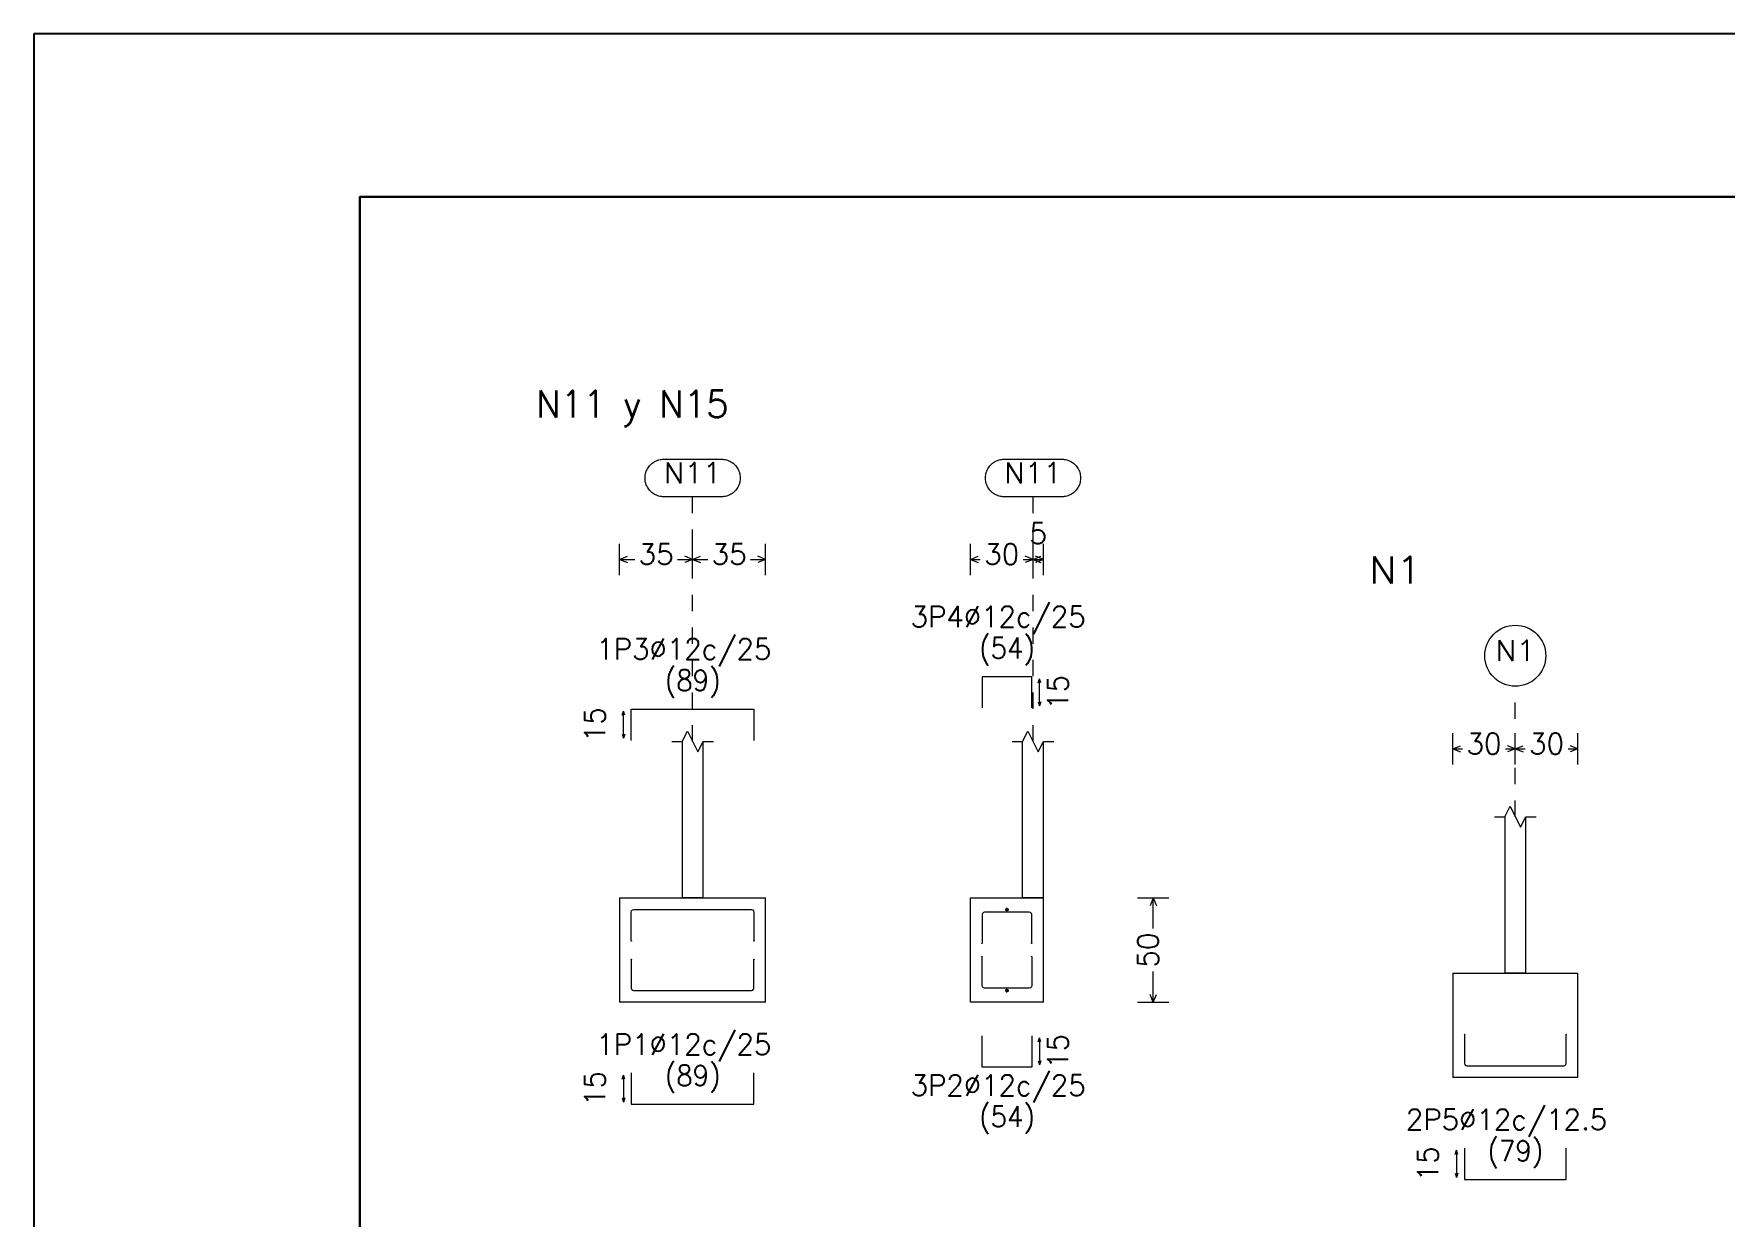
# Model space of a CAD drawing. Header units: inches. Extents: x 72863 to 72995, y 49095 to 49225.
# Drawn here: x 72952.65 to 72963.02, y 49150.33 to 49157.59 of the extents above; entities that cross this region are included whole.
import ezdxf
from ezdxf.enums import TextEntityAlignment as Align

# ---------------------------------------------------------------- set-up
doc = ezdxf.new("R2010")
doc.units = ezdxf.units.IN
doc.linetypes.add('CYPE_PUNTO', pattern=[0.075, 0, -0.075])
doc.layers.get('0').update_dxf_attribs({"lineweight": 15})
for name, color, linetype, lineweight in [('CIM_COTAS', 2, 'Continuous', 9), ('CIM_DIB_ARMADOS', 4, 'Continuous', 9), ('CIM_GEOMETRIA', 2, 'Continuous', 9), ('CIM_REFEREN', 2, 'Continuous', 9), ('CIM_TXT_ARMADOS', 3, 'Continuous', 9)]:
    doc.layers.add(name, color=color, linetype=linetype, lineweight=lineweight)
doc.layers.add('VG', color=7, linetype='Continuous')
doc.styles.add('CYPETXT', font='romans__.ttf', dxfattribs={"height": 0.2})

# ---------------------------------------------------------------- blocks, each defined once
blk = doc.blocks.new('PLANTILLA')
at = {"layer": 'VG'}
for p, q in [((72904.71, 49224.711), (72862.71, 49224.711)), ((72862.71, 49224.711), (72862.71, 49195.011)), ((72864.71, 49196.011), (72864.71, 49223.711)), ((72864.71, 49223.711), (72903.71, 49223.711))]:
    blk.add_line(p, q, dxfattribs=at)
blk.add_lwpolyline([(72903.71, 49199.561), (72903.71, 49223.711), (72864.71, 49223.711), (72864.71, 49196.011), (72885.71, 49196.011), (72885.71, 49199.611)], dxfattribs=at)

msp = doc.modelspace()

# ---------------------------------------------------------------- hatches: boundary and pattern name
at = {"layer": 'CIM_DIB_ARMADOS'}
h = msp.add_hatch(color=256, dxfattribs=at)
edge = h.paths.add_edge_path()
edge.add_arc((72956.3129, 49152.0273), 0.00102, 0, 360)
h = msp.add_hatch(color=256, dxfattribs=at)
edge = h.paths.add_edge_path()
edge.add_arc((72957.0655, 49152.0273), 0.00102, 0, 360)
h = msp.add_hatch(color=256, dxfattribs=at)
edge = h.paths.add_edge_path()
edge.add_arc((72958.4652, 49152.0119), 0.00102, 0, 360)
h = msp.add_hatch(color=256, dxfattribs=at)
edge = h.paths.add_edge_path()
edge.add_arc((72958.7699, 49152.0119), 0.00102, 0, 360)
h = msp.add_hatch(color=256, dxfattribs=at)
edge = h.paths.add_edge_path()
edge.add_arc((72956.3129, 49151.9147), 0.00102, 0, 360)
h = msp.add_hatch(color=256, dxfattribs=at)
edge = h.paths.add_edge_path()
edge.add_arc((72957.0655, 49151.9147), 0.00102, 0, 360)
h = msp.add_hatch(color=256, dxfattribs=at)
edge = h.paths.add_edge_path()
edge.add_arc((72958.4652, 49151.93), 0.00102, 0, 360)
h = msp.add_hatch(color=256, dxfattribs=at)
edge = h.paths.add_edge_path()
edge.add_arc((72958.7699, 49151.93), 0.00102, 0, 360)
h = msp.add_hatch(color=256, dxfattribs=at)
edge = h.paths.add_edge_path()
edge.add_arc((72961.4239, 49151.4531), 0.00102, 0, 360)
h = msp.add_hatch(color=256, dxfattribs=at)
edge = h.paths.add_edge_path()
edge.add_arc((72962.0486, 49151.4531), 0.00102, 0, 360)

# ---------------------------------------------------------------- linework, layer by layer
at = {"layer": 'CIM_COTAS', "linetype": 'CYPE_PUNTO'}
for p, q in [((72956.6892, 49153.251), (72956.6892, 49154.7524)), ((72958.7775, 49153.251), (72958.7775, 49154.7524)), ((72961.7363, 49152.7894), (72961.7363, 49153.59))]:
    msp.add_line(p, q, dxfattribs=at)
at = {"layer": 'CIM_COTAS'}
for p, q in [((72956.2412, 49154.2724), (72956.2412, 49154.4644)), ((72956.6892, 49154.2724), (72956.6892, 49154.4644)), ((72956.6892, 49154.2724), (72956.6892, 49154.4644)), ((72957.1372, 49154.2724), (72957.1372, 49154.4644)), ((72958.3935, 49154.2724), (72958.3935, 49154.4644)), ((72958.7775, 49154.2724), (72958.7775, 49154.4644)), ((72958.7775, 49154.2724), (72958.7775, 49154.4644)), ((72958.8415, 49154.2724), (72958.8415, 49154.4644)), ((72956.2412, 49154.3684), (72956.2892, 49154.3876)), ((72956.2412, 49154.3684), (72956.2892, 49154.3492)), ((72956.2412, 49154.3684), (72956.3337, 49154.3684)), ((72956.5967, 49154.3684), (72956.6892, 49154.3684)), ((72956.6892, 49154.3684), (72956.6412, 49154.3876)), ((72956.6892, 49154.3684), (72956.6412, 49154.3492)), ((72956.6892, 49154.3684), (72956.7372, 49154.3876)), ((72956.6892, 49154.3684), (72956.7372, 49154.3492)), ((72956.6892, 49154.3684), (72956.7817, 49154.3684)), ((72957.0447, 49154.3684), (72957.1372, 49154.3684)), ((72957.1372, 49154.3684), (72957.0892, 49154.3876)), ((72957.1372, 49154.3684), (72957.0892, 49154.3492)), ((72958.3935, 49154.3684), (72958.4415, 49154.3876)), ((72958.3935, 49154.3684), (72958.4415, 49154.3492)), ((72958.3935, 49154.3684), (72958.454, 49154.3684)), ((72958.7171, 49154.3684), (72958.7775, 49154.3684)), ((72958.7775, 49154.3684), (72958.7295, 49154.3876)), ((72958.7775, 49154.3684), (72958.7295, 49154.3492)), ((72958.7775, 49154.3684), (72958.8255, 49154.3876)), ((72958.7775, 49154.3684), (72958.8255, 49154.3492)), ((72958.7775, 49154.3684), (72958.8415, 49154.3684)), ((72958.8415, 49154.3684), (72958.7935, 49154.3876)), ((72958.8415, 49154.3684), (72958.7935, 49154.3492)), ((72961.3523, 49153.11), (72961.3523, 49153.302)), ((72961.7363, 49153.11), (72961.7363, 49153.302)), ((72961.7363, 49153.11), (72961.7363, 49153.302)), ((72962.1203, 49153.11), (72962.1203, 49153.302)), ((72961.3523, 49153.206), (72961.4003, 49153.2252)), ((72961.3523, 49153.206), (72961.4003, 49153.1868)), ((72961.3523, 49153.206), (72961.4127, 49153.206)), ((72961.6758, 49153.206), (72961.7363, 49153.206)), ((72961.7363, 49153.206), (72961.6883, 49153.2252)), ((72961.7363, 49153.206), (72961.6883, 49153.1868)), ((72961.7363, 49153.206), (72961.7843, 49153.2252)), ((72961.7363, 49153.206), (72961.7843, 49153.1868)), ((72961.7363, 49153.206), (72961.7967, 49153.206)), ((72962.0598, 49153.206), (72962.1203, 49153.206)), ((72962.1203, 49153.206), (72962.0723, 49153.2252)), ((72962.1203, 49153.206), (72962.0723, 49153.1868)), ((72959.4191, 49152.291), (72959.6111, 49152.291)), ((72959.5151, 49152.291), (72959.4959, 49152.243)), ((72959.5151, 49152.291), (72959.5343, 49152.243)), ((72959.5151, 49152.1025), (72959.5151, 49152.291)), ((72959.5151, 49151.651), (72959.5151, 49151.8395)), ((72959.5151, 49151.651), (72959.4959, 49151.699)), ((72959.5151, 49151.651), (72959.5343, 49151.699)), ((72959.4191, 49151.651), (72959.6111, 49151.651))]:
    msp.add_line(p, q, dxfattribs=at)
for points in [[(72956.8659, 49154.9828), (72956.8736, 49154.9826), (72956.8812, 49154.9818), (72956.8888, 49154.9805), (72956.8963, 49154.9787), (72956.9036, 49154.9764), (72956.9108, 49154.9737), (72956.9178, 49154.9704), (72956.9246, 49154.9667), (72956.9311, 49154.9626), (72956.9373, 49154.958), (72956.9431, 49154.9531), (72956.9487, 49154.9477), (72956.9538, 49154.942), (72956.9586, 49154.936), (72956.963, 49154.9296), (72956.9669, 49154.923), (72956.9704, 49154.9161), (72956.9734, 49154.909), (72956.9759, 49154.9018), (72956.9779, 49154.8943), (72956.9795, 49154.8868), (72956.9805, 49154.8792), (72956.981, 49154.8715), (72956.981, 49154.8638), (72956.9805, 49154.8561), (72956.9795, 49154.8485), (72956.9779, 49154.8409), (72956.9759, 49154.8335), (72956.9734, 49154.8262), (72956.9704, 49154.8191), (72956.9669, 49154.8123), (72956.963, 49154.8056), (72956.9586, 49154.7993), (72956.9538, 49154.7932), (72956.9487, 49154.7875), (72956.9431, 49154.7822), (72956.9373, 49154.7772), (72956.9311, 49154.7726), (72956.9246, 49154.7685), (72956.9178, 49154.7648), (72956.9108, 49154.7616), (72956.9036, 49154.7588), (72956.8963, 49154.7565), (72956.8888, 49154.7547), (72956.8812, 49154.7534), (72956.8736, 49154.7527), (72956.8659, 49154.7524), (72956.5126, 49154.7524), (72956.5049, 49154.7527), (72956.4972, 49154.7534), (72956.4896, 49154.7547), (72956.4821, 49154.7565), (72956.4748, 49154.7588), (72956.4676, 49154.7616), (72956.4606, 49154.7648), (72956.4539, 49154.7685), (72956.4474, 49154.7726), (72956.4412, 49154.7772), (72956.4353, 49154.7822), (72956.4298, 49154.7875), (72956.4246, 49154.7932), (72956.4198, 49154.7993), (72956.4155, 49154.8056), (72956.4116, 49154.8123), (72956.4081, 49154.8191), (72956.4051, 49154.8262), (72956.4025, 49154.8335), (72956.4005, 49154.8409), (72956.399, 49154.8485), (72956.398, 49154.8561), (72956.3974, 49154.8638), (72956.3974, 49154.8715), (72956.398, 49154.8792), (72956.399, 49154.8868), (72956.4005, 49154.8943), (72956.4025, 49154.9018), (72956.4051, 49154.909), (72956.4081, 49154.9161), (72956.4116, 49154.923), (72956.4155, 49154.9296), (72956.4198, 49154.936), (72956.4246, 49154.942), (72956.4298, 49154.9477), (72956.4353, 49154.9531), (72956.4412, 49154.958), (72956.4474, 49154.9626), (72956.4539, 49154.9667), (72956.4606, 49154.9704), (72956.4676, 49154.9737), (72956.4748, 49154.9764), (72956.4821, 49154.9787), (72956.4896, 49154.9805), (72956.4972, 49154.9818), (72956.5049, 49154.9826), (72956.5126, 49154.9828), (72956.8659, 49154.9828)], [(72958.9542, 49154.9828), (72958.9619, 49154.9826), (72958.9695, 49154.9818), (72958.9771, 49154.9805), (72958.9846, 49154.9787), (72958.992, 49154.9764), (72958.9992, 49154.9737), (72959.0061, 49154.9704), (72959.0129, 49154.9667), (72959.0194, 49154.9626), (72959.0256, 49154.958), (72959.0315, 49154.9531), (72959.037, 49154.9477), (72959.0422, 49154.942), (72959.0469, 49154.936), (72959.0513, 49154.9296), (72959.0552, 49154.923), (72959.0587, 49154.9161), (72959.0617, 49154.909), (72959.0642, 49154.9018), (72959.0662, 49154.8943), (72959.0678, 49154.8868), (72959.0688, 49154.8792), (72959.0693, 49154.8715), (72959.0693, 49154.8638), (72959.0688, 49154.8561), (72959.0678, 49154.8485), (72959.0662, 49154.8409), (72959.0642, 49154.8335), (72959.0617, 49154.8262), (72959.0587, 49154.8191), (72959.0552, 49154.8123), (72959.0513, 49154.8056), (72959.0469, 49154.7993), (72959.0422, 49154.7932), (72959.037, 49154.7875), (72959.0315, 49154.7822), (72959.0256, 49154.7772), (72959.0194, 49154.7726), (72959.0129, 49154.7685), (72959.0061, 49154.7648), (72958.9992, 49154.7616), (72958.992, 49154.7588), (72958.9846, 49154.7565), (72958.9771, 49154.7547), (72958.9695, 49154.7534), (72958.9619, 49154.7527), (72958.9542, 49154.7524), (72958.6009, 49154.7524), (72958.5932, 49154.7527), (72958.5855, 49154.7534), (72958.578, 49154.7547), (72958.5705, 49154.7565), (72958.5631, 49154.7588), (72958.5559, 49154.7616), (72958.5489, 49154.7648), (72958.5422, 49154.7685), (72958.5357, 49154.7726), (72958.5295, 49154.7772), (72958.5236, 49154.7822), (72958.5181, 49154.7875), (72958.5129, 49154.7932), (72958.5082, 49154.7993), (72958.5038, 49154.8056), (72958.4999, 49154.8123), (72958.4964, 49154.8191), (72958.4934, 49154.8262), (72958.4909, 49154.8335), (72958.4888, 49154.8409), (72958.4873, 49154.8485), (72958.4863, 49154.8561), (72958.4858, 49154.8638), (72958.4858, 49154.8715), (72958.4863, 49154.8792), (72958.4873, 49154.8868), (72958.4888, 49154.8943), (72958.4909, 49154.9018), (72958.4934, 49154.909), (72958.4964, 49154.9161), (72958.4999, 49154.923), (72958.5038, 49154.9296), (72958.5082, 49154.936), (72958.5129, 49154.942), (72958.5181, 49154.9477), (72958.5236, 49154.9531), (72958.5295, 49154.958), (72958.5357, 49154.9626), (72958.5422, 49154.9667), (72958.5489, 49154.9704), (72958.5559, 49154.9737), (72958.5631, 49154.9764), (72958.5705, 49154.9787), (72958.578, 49154.9805), (72958.5855, 49154.9818), (72958.5932, 49154.9826), (72958.6009, 49154.9828), (72958.9542, 49154.9828)]]:
    msp.add_lwpolyline(points, close=True, dxfattribs=at)
msp.add_circle((72961.7363, 49153.7771), 0.1871, dxfattribs=at)
at = {"layer": 'CIM_DIB_ARMADOS'}
for p, q in [((72958.606, 49152.2193), (72958.6291, 49152.2193)), ((72958.6175, 49152.2078), (72958.6175, 49152.2308)), ((72958.606, 49151.7227), (72958.6291, 49151.7227)), ((72958.6175, 49151.7111), (72958.6175, 49151.7342))]:
    msp.add_line(p, q, dxfattribs=at)
for points in [[(72958.7699, 49153.4564), (72958.7699, 49153.6484), (72958.4652, 49153.6484), (72958.4652, 49153.4564)], [(72956.3129, 49153.258), (72956.3129, 49153.45), (72957.0655, 49153.45), (72957.0655, 49153.258)], [(72956.3129, 49152.0273), (72956.3129, 49152.2039), (72956.315, 49152.2116), (72956.3206, 49152.2172), (72956.3283, 49152.2193), (72957.0502, 49152.2193), (72957.0579, 49152.2172), (72957.0635, 49152.2116), (72957.0655, 49152.2039), (72957.0655, 49152.0273)], [(72958.7699, 49152.0119), (72958.7699, 49152.1886), (72958.7678, 49152.1963), (72958.7622, 49152.2019), (72958.7545, 49152.2039), (72958.4806, 49152.2039), (72958.4729, 49152.2019), (72958.4673, 49152.1963), (72958.4652, 49152.1886), (72958.4652, 49152.0119)], [(72956.3129, 49151.9147), (72956.3129, 49151.738), (72956.315, 49151.7303), (72956.3206, 49151.7247), (72956.3283, 49151.7227), (72957.0502, 49151.7227), (72957.0579, 49151.7247), (72957.0635, 49151.7303), (72957.0655, 49151.738), (72957.0655, 49151.9147)], [(72958.7699, 49151.93), (72958.7699, 49151.7534), (72958.7678, 49151.7457), (72958.7622, 49151.7401), (72958.7545, 49151.738), (72958.4806, 49151.738), (72958.4729, 49151.7401), (72958.4673, 49151.7457), (72958.4652, 49151.7534), (72958.4652, 49151.93)], [(72958.7699, 49151.4455), (72958.7699, 49151.2535), (72958.4652, 49151.2535), (72958.4652, 49151.4455)], [(72961.4239, 49151.4531), (72961.4239, 49151.2764), (72961.426, 49151.2687), (72961.4316, 49151.2631), (72961.4393, 49151.2611), (72962.0332, 49151.2611), (72962.0409, 49151.2631), (72962.0465, 49151.2687), (72962.0486, 49151.2764), (72962.0486, 49151.4531)], [(72956.3129, 49151.2171), (72956.3129, 49151.0251), (72957.0655, 49151.0251), (72957.0655, 49151.2171)], [(72961.4239, 49150.7555), (72961.4239, 49150.5635), (72962.0486, 49150.5635), (72962.0486, 49150.7555)]]:
    msp.add_lwpolyline(points, dxfattribs=at)
for centre, radius in [((72958.6175, 49152.2193), 0.00768), ((72956.3129, 49152.0273), 0.00102), ((72957.0655, 49152.0273), 0.00102), ((72958.4652, 49152.0119), 0.00102), ((72958.7699, 49152.0119), 0.00102), ((72956.3129, 49151.9147), 0.00102), ((72957.0655, 49151.9147), 0.00102), ((72958.4652, 49151.93), 0.00102), ((72958.7699, 49151.93), 0.00102), ((72958.6175, 49151.7227), 0.00768), ((72961.4239, 49151.4531), 0.00102), ((72962.0486, 49151.4531), 0.00102)]:
    msp.add_circle(centre, radius, dxfattribs=at)
at = {"layer": 'CIM_GEOMETRIA'}
for p, q in [((72956.6252, 49153.251), (72956.6252, 49152.291)), ((72956.7532, 49152.291), (72956.7532, 49153.251)), ((72958.8415, 49152.291), (72958.8415, 49153.251)), ((72961.6723, 49152.7894), (72961.6723, 49151.8294)), ((72961.8003, 49151.8294), (72961.8003, 49152.7894)), ((72956.2412, 49152.291), (72957.1372, 49152.291)), ((72956.2412, 49152.291), (72956.2412, 49151.651)), ((72956.7532, 49152.291), (72956.6252, 49152.291)), ((72956.6252, 49152.291), (72956.6854, 49152.291)), ((72956.7532, 49152.291), (72956.6931, 49152.291)), ((72957.1372, 49151.651), (72957.1372, 49152.291)), ((72958.3935, 49152.291), (72958.8415, 49152.291)), ((72958.3935, 49151.651), (72958.3935, 49152.291)), ((72958.8415, 49152.291), (72958.7135, 49152.291)), ((72958.8415, 49151.651), (72958.8415, 49152.291)), ((72961.3523, 49151.8294), (72962.1203, 49151.8294)), ((72961.3523, 49151.8294), (72961.3523, 49151.1894)), ((72961.8003, 49151.8294), (72961.6723, 49151.8294)), ((72961.6723, 49151.8294), (72961.7324, 49151.8294)), ((72961.8003, 49151.8294), (72961.7401, 49151.8294)), ((72962.1203, 49151.1894), (72962.1203, 49151.8294)), ((72957.1372, 49151.651), (72956.2412, 49151.651)), ((72958.8415, 49151.651), (72958.3935, 49151.651)), ((72962.1203, 49151.1894), (72961.3523, 49151.1894))]:
    msp.add_line(p, q, dxfattribs=at)
for points in [[(72956.5612, 49153.251), (72956.6252, 49153.251), (72956.6572, 49153.315), (72956.7212, 49153.187), (72956.7532, 49153.251), (72956.8172, 49153.251)], [(72958.6495, 49153.251), (72958.7135, 49153.251), (72958.7455, 49153.315), (72958.8095, 49153.187), (72958.8415, 49153.251), (72958.9055, 49153.251)], [(72958.8415, 49152.291), (72958.8287, 49152.291), (72958.7263, 49152.291), (72958.7135, 49152.291), (72958.7135, 49153.251)], [(72961.6083, 49152.7894), (72961.6723, 49152.7894), (72961.7043, 49152.8534), (72961.7683, 49152.7254), (72961.8003, 49152.7894), (72961.8643, 49152.7894)]]:
    msp.add_lwpolyline(points, dxfattribs=at)
at = {"layer": 'CIM_TXT_ARMADOS'}
for p, q in [((72958.8099, 49153.6099), (72958.8179, 49153.6355)), ((72958.8259, 49153.6099), (72958.8179, 49153.6355)), ((72958.8179, 49153.4693), (72958.8179, 49153.6355)), ((72958.8099, 49153.4949), (72958.8179, 49153.4693)), ((72958.8259, 49153.4949), (72958.8179, 49153.4693)), ((72956.2569, 49153.4115), (72956.2649, 49153.4371)), ((72956.2729, 49153.4115), (72956.2649, 49153.4371)), ((72956.2649, 49153.2709), (72956.2649, 49153.4371)), ((72956.2569, 49153.2965), (72956.2649, 49153.2709)), ((72956.2729, 49153.2965), (72956.2649, 49153.2709)), ((72958.8099, 49151.407), (72958.8179, 49151.4326)), ((72958.8259, 49151.407), (72958.8179, 49151.4326)), ((72958.8179, 49151.4326), (72958.8179, 49151.2665)), ((72958.8099, 49151.2921), (72958.8179, 49151.2665)), ((72958.8259, 49151.2921), (72958.8179, 49151.2665)), ((72956.2569, 49151.1785), (72956.2649, 49151.2041)), ((72956.2729, 49151.1785), (72956.2649, 49151.2041)), ((72956.2649, 49151.2041), (72956.2649, 49151.038)), ((72956.2569, 49151.0636), (72956.2649, 49151.038)), ((72956.2729, 49151.0636), (72956.2649, 49151.038)), ((72961.3679, 49150.7169), (72961.3759, 49150.7425)), ((72961.3839, 49150.7169), (72961.3759, 49150.7425)), ((72961.3759, 49150.7425), (72961.3759, 49150.5764)), ((72961.3679, 49150.602), (72961.3759, 49150.5764)), ((72961.3839, 49150.602), (72961.3759, 49150.5764))]:
    msp.add_line(p, q, dxfattribs=at)

# ---------------------------------------------------------------- block references
msp.add_blockref('PLANTILLA', (89.9371, -67.118))

# ---------------------------------------------------------------- texts
at = {"layer": 'CIM_COTAS', "style": 'CYPETXT'}
for s, width, p, p2 in [('N11', 0.924861, (72956.5126, 49154.8356), (72956.8659, 49154.8356)), ('N11', 0.924861, (72958.6009, 49154.8356), (72958.9542, 49154.8356)), ('5', 0.872087, (72958.7558, 49154.4644), (72958.8633, 49154.4644)), ('35', 0.872087, (72956.3577, 49154.3364), (72956.5727, 49154.3364)), ('35', 0.872087, (72956.8057, 49154.3364), (72957.0207, 49154.3364)), ('30', 0.872087, (72958.478, 49154.3364), (72958.6931, 49154.3364)), ('N1', 0.950013, (72961.6134, 49153.7451), (72961.8591, 49153.7451)), ('30', 0.872087, (72961.4367, 49153.174), (72961.6518, 49153.174)), ('30', 0.872087, (72961.8207, 49153.174), (72962.0358, 49153.174))]:
    msp.add_text(s, height=0.128, dxfattribs=dict(at, width=width)).set_placement(p, p2, align=Align.FIT)
at = {"layer": 'CIM_COTAS', "style": 'CYPETXT', "width": 0.872087}
msp.add_text('50', height=0.128, rotation=90, dxfattribs=at).set_placement((72959.5471, 49151.8635), (72959.5471, 49152.0785), align=Align.FIT)
at = {"layer": 'CIM_REFEREN', "style": 'CYPETXT'}
for s, width, p, p2 in [('N11 y N15', 0.80949, (72955.7286, 49155.2388), (72956.9092, 49155.2388)), ('N1', 0.950013, (72960.8396, 49154.2203), (72961.1591, 49154.2203))]:
    msp.add_text(s, height=0.1664, dxfattribs=dict(at, width=width)).set_placement(p, p2, align=Align.FIT)
at = {"layer": 'CIM_TXT_ARMADOS', "style": 'CYPETXT'}
for s, width, p, p2 in [('3P4%%c12c/25', 0.870411, (72958.0271, 49153.9524), (72959.1004, 49153.9524)), ('1P3%%c12c/25', 0.870411, (72956.0988, 49153.754), (72957.1721, 49153.754)), ('(54)', 0.812098, (72958.4467, 49153.7604), (72958.7884, 49153.7604)), ('(89)', 0.812098, (72956.5183, 49153.562), (72956.8601, 49153.562)), ('1P1%%c12c/25', 0.870411, (72956.0988, 49151.3291), (72957.1721, 49151.3291)), ('(89)', 0.812098, (72956.5183, 49151.1371), (72956.8601, 49151.1371)), ('3P2%%c12c/25', 0.870411, (72958.0271, 49151.0775), (72959.1004, 49151.0775)), ('(54)', 0.812098, (72958.4467, 49150.8855), (72958.7884, 49150.8855)), ('2P5%%c12c/12.5', 0.869753, (72961.0652, 49150.8675), (72962.2998, 49150.8675)), ('(79)', 0.812098, (72961.5654, 49150.6755), (72961.9071, 49150.6755))]:
    msp.add_text(s, height=0.128, dxfattribs=dict(at, width=width)).set_placement(p, p2, align=Align.FIT)
at = {"layer": 'CIM_TXT_ARMADOS', "style": 'CYPETXT', "width": 0.872087}
for p, p2 in [((72958.9939, 49153.4449), (72958.9939, 49153.6599)), ((72956.1529, 49153.2465), (72956.1529, 49153.4615)), ((72958.9939, 49151.242), (72958.9939, 49151.4571)), ((72956.1529, 49151.0135), (72956.1529, 49151.2286)), ((72961.2639, 49150.5519), (72961.2639, 49150.767))]:
    msp.add_text('15', height=0.128, rotation=90, dxfattribs=at).set_placement(p, p2, align=Align.FIT)

doc.saveas('drawing.dxf')
